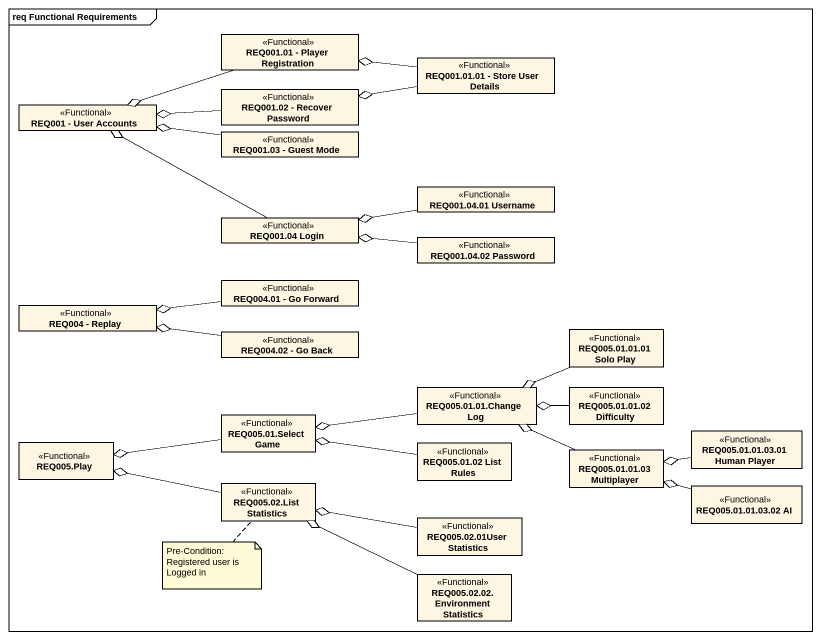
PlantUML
@startuml
mainframe req Functional Requirements
hide circle
hide empty members
class "REQ001.01 - Player Registration" as REQ001_01_Player <<Functional>>
class "REQ001.01.01 - Store User Details" as REQ001_01_01_Store_User <<Functional>>
class "REQ001 - User Accounts" as REQ001_User_Accounts <<Functional>>
class "REQ001.02 - Recover Password" as REQ001_02_Recover_Password <<Functional>>
class "REQ001.03 - Guest Mode" as REQ001_03_Guest_Mode <<Functional>>
class "REQ001.04.01 Username" as REQ001_04_01_Username <<Functional>>
class "REQ001.04 Login" as REQ001_04_Login <<Functional>>
class "REQ001.04.02 Password" as REQ001_04_02_Password <<Functional>>
class "REQ004 - Replay" as REQ004_Replay <<Functional>>
class "REQ004.01 - Go Forward" as REQ004_01_Go_Forward <<Functional>>
class "REQ004.02 - Go Back" as REQ004_02_Go_Back <<Functional>>
class "REQ005.01.01.01 Solo Play" as REQ005_01_01_01_Solo_Play <<Functional>>
class "REQ005.01.Select Game" as REQ005_01_Select_Game <<Functional>>
class "REQ005.01.01.Change Log" as REQ005_01_01_Change_Log <<Functional>>
class "REQ005.01.01.02 Difficulty" as REQ005_01_01_02_Difficulty <<Functional>>
class "REQ005.Play" as REQ005_Play <<Functional>>
class "REQ005.01.02 List Rules" as REQ005_01_02_List_Rules <<Functional>>
class "REQ005.01.01.03 Multiplayer" as REQ005_01_01_03_Multiplayer <<Functional>>
class "REQ005.01.01.03.01 Human Player" as REQ005_01_01_03_01_Human <<Functional>>
class "REQ005.02.List Statistics" as REQ005_02_List_Statistics <<Functional>>
class "REQ005.01.01.03.02 AI" as REQ005_01_01_03_02_AI <<Functional>>
class "REQ005.02.01User Statistics" as REQ005_02_01User_Statistics <<Functional>>
class "REQ005.02.02. Environment Statistics" as REQ005_02_02_Environment <<Functional>>
REQ001_01_Player -left-o REQ001_User_Accounts
REQ001_01_01_Store_User -left-o REQ001_01_Player
REQ001_01_01_Store_User -left-o REQ001_02_Recover_Password
REQ001_02_Recover_Password -left-o REQ001_User_Accounts
REQ001_03_Guest_Mode -left-o REQ001_User_Accounts
REQ001_04_01_Username -left-o REQ001_04_Login
REQ001_04_Login -left-o REQ001_User_Accounts
REQ001_04_02_Password -left-o REQ001_04_Login
REQ004_01_Go_Forward -left-o REQ004_Replay
REQ004_02_Go_Back -left-o REQ004_Replay
REQ005_01_01_01_Solo_Play -left-o REQ005_01_01_Change_Log
REQ005_01_Select_Game -left-o REQ005_Play
REQ005_01_01_Change_Log -left-o REQ005_01_Select_Game
REQ005_01_01_02_Difficulty -left-o REQ005_01_01_Change_Log
REQ005_01_02_List_Rules -left-o REQ005_01_Select_Game
REQ005_01_01_03_Multiplayer -left-o REQ005_01_01_Change_Log
REQ005_01_01_03_01_Human -left-o REQ005_01_01_03_Multiplayer
REQ005_02_List_Statistics -left-o REQ005_Play
REQ005_01_01_03_02_AI -left-o REQ005_01_01_03_Multiplayer
REQ005_02_01User_Statistics -left-o REQ005_02_List_Statistics
REQ005_02_02_Environment -left-o REQ005_02_List_Statistics
note bottom of REQ005_02_List_Statistics : Pre-Condition: Registered user is Logged in
@enduml
